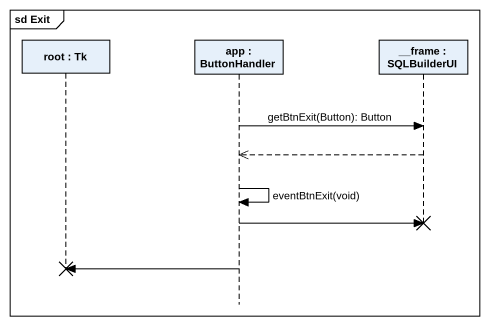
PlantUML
@startuml
mainframe sd Exit
hide footbox
participant "root : Tk" as root
participant "app : ButtonHandler" as app
participant "__frame : SQLBuilderUI" as frame_

app -> frame_ : getBtnExit(Button): Button
frame_ -->> app
app -> app : eventBtnExit(void)
app -> frame_ !!
app -> root !!
@enduml
